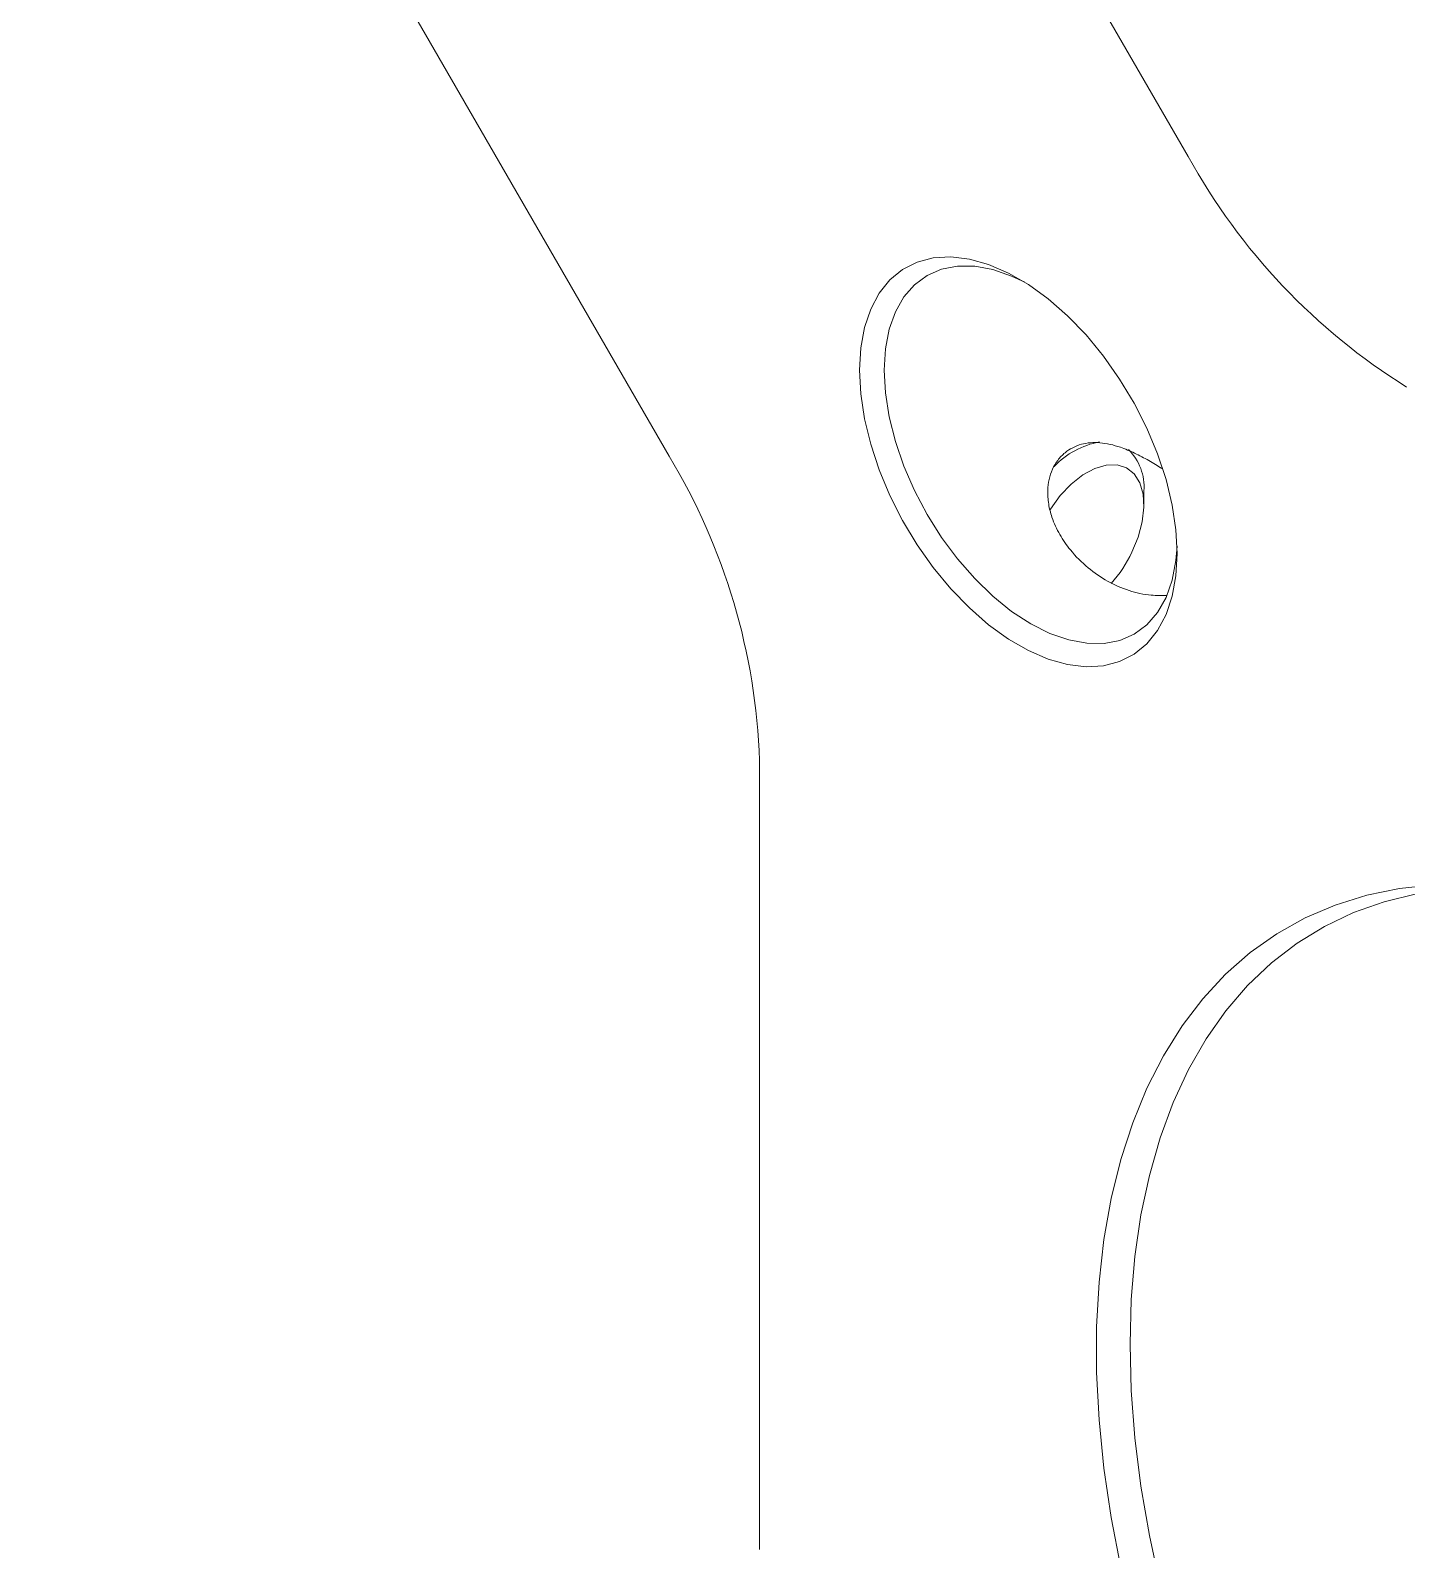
# Model space of a CAD drawing. Header units: inches. Extents: x 0.1 to 10.9, y 0 to 8.5.
# Drawn here: x 9.3458 to 9.7395, y 7.0285 to 7.4632 of the extents above; entities that cross this region are included whole.
import ezdxf

# ---------------------------------------------------------------- set-up
doc = ezdxf.new("R2010")
doc.units = ezdxf.units.IN
doc.header["$MEASUREMENT"] = 0

msp = doc.modelspace()

# ---------------------------------------------------------------- linework, layer by layer
at = {"color": 7, "linetype": 'Continuous', "lineweight": 0}
for p, q in [((9.676992851, 7.4270981404), (9.4942846982, 7.743557943)), ((9.5285004269, 7.3413474216), (9.3457922741, 7.6578072243)), ((9.6643438791, 7.3273312073), (9.6643438791, 7.3314132478)), ((9.5543887746, 7.2542297035), (9.5543887746, 7.0284997646))]:
    msp.add_line(p, q, dxfattribs=at)
at = {"color": 7, "linetype": 'Continuous', "lineweight": 0, "flags": 128}
for points in [[(9.6738721429, 7.3134925419), (9.6735139011, 7.3071240248), (9.6724448253, 7.3012695601), (9.6706817756, 7.2960214765), (9.6682525562, 7.2914625391), (9.6651954774, 7.2876646452), (9.6615587511, 7.28468769), (9.6573997308, 7.2825786216), (9.6527840066, 7.2813707014), (9.6477843713, 7.2810829791), (9.642479672, 7.2817199921), (9.6369535672, 7.2832716944), (9.6312932067, 7.2857136147), (9.6255878578, 7.2890072425), (9.6199274973, 7.2931006353), (9.6144013925, 7.2979292378), (9.6090966932, 7.3034169002), (9.6040970579, 7.3094770786), (9.5994813337, 7.3160142005), (9.5953223134, 7.3229251716), (9.5916855871, 7.3301010016), (9.5886285083, 7.3374285235), (9.5861992889, 7.3447921779), (9.5844362391, 7.3520758355), (9.5833671634, 7.3591646288), (9.5830089216, 7.3659467631), (9.5833671634, 7.3723152802), (9.5844362391, 7.3781697449), (9.5861992889, 7.3834178286), (9.5886285083, 7.3879767659), (9.5916855871, 7.3917746598), (9.5953223134, 7.3947516151), (9.5994813337, 7.3968606834), (9.6040970579, 7.3980686036), (9.6090966932, 7.398356326), (9.6144013925, 7.3977193129), (9.6199274973, 7.3961676106), (9.6255878578, 7.3937256903), (9.6312932067, 7.3904320625), (9.6369535672, 7.3863386697), (9.642479672, 7.3815100672), (9.6477843713, 7.3760224048), (9.6527840066, 7.3699622264), (9.6573997308, 7.3634251045), (9.6615587511, 7.3565141334), (9.6651954774, 7.3493383034), (9.6682525562, 7.3420107815), (9.6706817756, 7.3346471271), (9.6724448253, 7.3273634695), (9.6735139011, 7.3202746763), (9.6738721429, 7.3134925419)], [(9.6302511983, 7.3910954419), (9.6265075308, 7.3928837362), (9.6211325636, 7.3947520267), (9.6159431317, 7.3957136204), (9.6110280278, 7.3957520643), (9.6064713506, 7.3948667005), (9.6023510662, 7.3930726778), (9.5987376737, 7.3904006925), (9.5956929993, 7.386896463), (9.5932691383, 7.3826199475), (9.5915075636, 7.3776443186), (9.5904384161, 7.3720547105), (9.5900799894, 7.3659467631), (9.5904384161, 7.3594249849), (9.5915075636, 7.3526009655), (9.5932691383, 7.3455914656), (9.5956929993, 7.3385164199), (9.5987376737, 7.3314968841), (9.6023510662, 7.3246529647), (9.6064713506, 7.3181017629), (9.6110280278, 7.3119553716), (9.6159431317, 7.3063189572), (9.6211325636, 7.3012889605), (9.6265075308, 7.2969514459), (9.6319760662, 7.2933806297), (9.6374446015, 7.2906376094), (9.6428195687, 7.2887693189), (9.6480090006, 7.2878077251), (9.6529241045, 7.2877692813), (9.6574807817, 7.2886546451), (9.6616010662, 7.2904486678), (9.6652144586, 7.2931206531), (9.668259133, 7.2966248826), (9.670682994, 7.300901398), (9.6724445687, 7.305877027), (9.6735137162, 7.311466635), (9.6738363405, 7.3155955806)], [(9.6609307214, 7.3138496445), (9.6627224671, 7.3182207564), (9.6638742853, 7.3225797078), (9.6643358359, 7.3267359916), (9.664086947, 7.3305079582), (9.6631384962, 7.3337307546), (9.6615319353, 7.3362635291), (9.6593374788, 7.3379955873), (9.6566510349, 7.33885123), (9.6535900142, 7.3387930615), (9.6502881979, 7.337823624), (9.6468898912, 7.3359852866), (9.6435436165, 7.3333583935), (9.6403956221, 7.3300577524), (9.6375834903, 7.3262276173), (9.6373686606, 7.3258902405)], [(9.6577148622, 7.0233367526), (9.6549667326, 7.0376695821), (9.6528966398, 7.0517807461), (9.6515122848, 7.0656177501), (9.6508188175, 7.0791291194), (9.6508188175, 7.092264591), (9.6515122848, 7.1049752999), (9.6528966398, 7.1172139616), (9.6549667326, 7.1289350474), (9.6577148622, 7.1400949541), (9.6611308054, 7.1506521661), (9.6652018548, 7.1605674098), (9.6699128656, 7.1698038), (9.6752463128, 7.1783269766), (9.6811823554, 7.1861052329), (9.687698911, 7.1931096333), (9.6947717377, 7.1993141209), (9.7023745239, 7.2046956145), (9.710478987, 7.2092340948), (9.7190549776, 7.2129126783), (9.7280705926, 7.2157176803), (9.7374922934, 7.2176386661), (9.7472850304, 7.2186684896)], [(9.742292373, 7.2160840551), (9.7330948403, 7.2138752478), (9.7243155631, 7.2107854102), (9.7159878439, 7.2068262632), (9.7081432728, 7.202012825), (9.700811607, 7.1963633548), (9.6940206578, 7.1898992829), (9.6877961857, 7.1826451297), (9.6821618023, 7.1746284128), (9.6771388808, 7.1658795422), (9.6727464747, 7.1564317056), (9.669001246, 7.1463207416), (9.6659174015, 7.1355850047), (9.6635066395, 7.1242652193), (9.6617781047, 7.112404325), (9.6607383541, 7.1000473145), (9.6603913318, 7.087241062), (9.6607383541, 7.074034146), (9.6617781047, 7.0604766649), (9.6635066395, 7.0466200469), (9.6659174015, 7.0325168548), (9.669001246, 7.018220587)]]:
    msp.add_lwpolyline(points, dxfattribs=at)
at = {"color": 7, "linetype": 'Continuous', "lineweight": 0}
for centre, radius, start, end in [((9.8349311566, 7.5141251819), 0.1803280741933911, 208.8556088792, 238.0453283505), ((9.6561651277, 7.3215081498), 0.0243391528824126, 100.6636799334, 136.0765697376), ((9.6492300073, 7.332518787), 0.0151542514032882, 355.8164183941, 45.2820473807), ((9.3741431308, 7.2480724002), 0.180350781749867, 1.956498643, 31.1437277994), ((9.6260982463, 7.3306111485), 0.0386555214327299, 318.3656258664, 334.3029840262)]:
    msp.add_arc(centre, radius, start, end, dxfattribs=at)
msp.add_open_spline([(9.670944089767858, 7.301508089264488), (9.66942568251736, 7.301481979209788), (9.665676132378263, 7.301417503121963), (9.659988877612571, 7.302717422335443), (9.65392075103595, 7.305354589213075), (9.648213537139764, 7.309275382832943), (9.643601481773585, 7.313883329200849), (9.640145221996463, 7.318860096603478), (9.638075097201273, 7.323347906088753), (9.636978066502644, 7.327679074345741), (9.636651591113804, 7.33239333274307), (9.637589592189135, 7.336764393265852), (9.639617773557159, 7.34024801604245), (9.642199395725292, 7.342979692416382), (9.64624658911436, 7.345055362230352), (9.651789037187148, 7.345468928689777), (9.657035458762657, 7.34424100586766), (9.661725912501689, 7.342262803724442), (9.665712661221399, 7.340158884931485), (9.668244524450861, 7.338566557188337), (9.669478128455072, 7.337790724648446)], degree=3, knots=[0, 0, 0, 0, 0.0515961200567705, 0.1274112983011756, 0.2053993371470572, 0.2821982041304838, 0.3611141585378659, 0.4179102676009031, 0.4760327245078579, 0.5173316965831809, 0.5596368773034764, 0.6271587889397148, 0.6606258026364323, 0.6953261340445743, 0.7554563169110801, 0.8132510892350677, 0.8737557832167077, 0.9157511893123355, 0.9589513094526587, 1, 1, 1, 1], dxfattribs=at)

doc.saveas('drawing.dxf')
